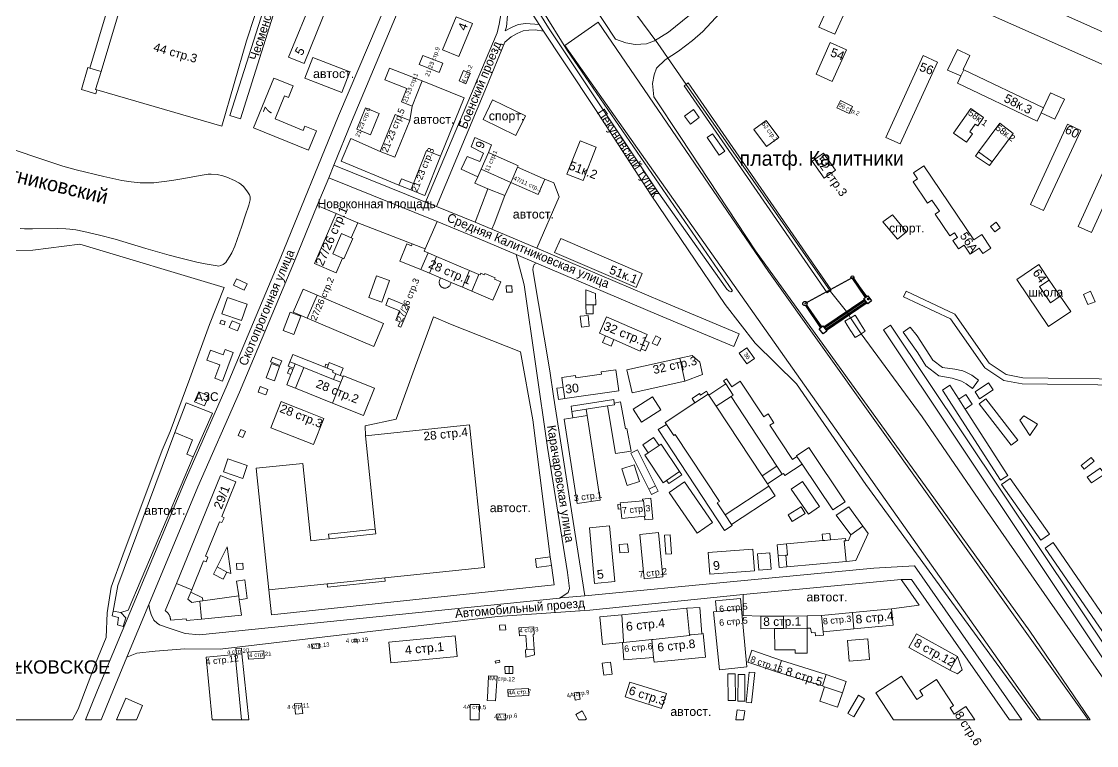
# Model space of a CAD drawing. Header units: metres. Extents: x 9999 to 15101, y 6965 to 11034.
# Drawn here: x 12241 to 13119, y 6979 to 7571 of the extents above; entities that cross this region are included whole.
import ezdxf
from ezdxf.enums import TextEntityAlignment as Align

# ---------------------------------------------------------------- set-up
doc = ezdxf.new("R2010")
doc.units = ezdxf.units.M
doc.header["$MEASUREMENT"] = 0
doc.layers.add('_К_ПК39+91.71', color=7, linetype='Continuous', lineweight=30, true_color=0x994c00)
for name, color, linetype, lineweight in [('Слой 11', 7, 'Continuous', 0), ('Слой 12', 7, 'Continuous', 0), ('Слой 14', 7, 'Continuous', 0), ('Слой 19', 7, 'Continuous', 0), ('Слой 20', 7, 'Continuous', 0), ('Слой 21', 7, 'Continuous', 0), ('Слой 25', 7, 'Continuous', 0), ('Слой 26', 7, 'Continuous', 0), ('Слой 29', 7, 'Continuous', 0), ('Слой 3', 7, 'Continuous', 0), ('Слой 32', 7, 'Continuous', 0), ('Слой 41', 7, 'Continuous', 0), ('Слой 5', 7, 'Continuous', 0), ('Слой 53', 7, 'Continuous', 0), ('Слой 8', 7, 'Continuous', 0), ('Слой 9', 7, 'Continuous', 0)]:
    doc.layers.add(name, color=color, linetype=linetype, lineweight=lineweight)
doc.styles.add('Style-arial', font='arial.shx')
doc.styles.add('Style-d432', font='d432.shx')
doc.styles.add('Style-p131', font='p131.shx')
doc.linetypes.add('Крест', pattern='A,0,-2.25,[131,ltypeshp.shx,S=0.5,R=0,X=-0.5,Y=-0.5],0,[131,ltypeshp.shx,S=0.5,R=180,X=0.5,Y=0.5],-2.25', length=4.5)

msp = doc.modelspace()

# ---------------------------------------------------------------- linework, layer by layer
at = {"layer": '_К_ПК39+91.71', "color": 1, "true_color": 0xff0000}
for p, q in [((12931.8, 7344.55), (12933.22, 7343.14)), ((12933.22, 7344.55), (12931.8, 7343.14))]:
    msp.add_line(p, q, dxfattribs=at)
at = {"layer": '_К_ПК39+91.71', "lineweight": 18}
for p, q in [((12881.21, 7338.4), (12893.6, 7320.31)), ((12882.23, 7339.03), (12894.57, 7321.03))]:
    msp.add_line(p, q, dxfattribs=at)
at = {"layer": '_К_ПК39+91.71'}
for p, q in [((12881.42, 7338.45), (12893.76, 7320.43)), ((12882.1, 7338.88), (12894.41, 7320.91))]:
    msp.add_line(p, q, dxfattribs=at)
at = {"layer": '_К_ПК39+91.71', "color": 1, "linetype": 'Крест', "lineweight": 30, "true_color": 0xff0000}
for points in [[(12880.74, 7340.18), (12919.66, 7361.48)], [(12919.66, 7361.48), (12931.14, 7345.72)]]:
    msp.add_lwpolyline(points, dxfattribs=at)
at = {"layer": '_К_ПК39+91.71', "lineweight": 18}
for points in [[(12919.78, 7360.23), (12930.1, 7344.94)], [(12920.77, 7360.91), (12931.06, 7345.66)], [(12929.56, 7343.49), (12896.22, 7320.98)], [(12930.28, 7342.52), (12896.94, 7320.02)], [(12930.99, 7341.56), (12897.65, 7319.05)], [(12931.71, 7340.59), (12898.37, 7318.09)]]:
    msp.add_lwpolyline(points, dxfattribs=at)
at = {"layer": '_К_ПК39+91.71'}
for points in [[(12919.99, 7360.27), (12930.26, 7345.06)], [(12920.65, 7360.72), (12930.9, 7345.54)], [(12929.68, 7343.33), (12896.34, 7320.82)], [(12930.16, 7342.68), (12896.82, 7320.18)], [(12931.11, 7341.4), (12897.77, 7318.89)], [(12931.59, 7340.76), (12898.25, 7318.25)]]:
    msp.add_lwpolyline(points, dxfattribs=at)
for points in [[(12932.13, 7346.45), (12935.26, 7342.23), (12932.19, 7339.95), (12929.05, 7344.17)], [(12895.61, 7321.8), (12898.75, 7317.58), (12895.67, 7315.3), (12892.54, 7319.52)]]:
    msp.add_lwpolyline(points, close=True, dxfattribs=at)
for centre, radius in [((12919.66, 7361.48), 1.25), ((12880.86, 7340.11), 1.75)]:
    msp.add_circle(centre, radius, dxfattribs=at)
at = {"layer": 'Слой 11', "color": 8, "linetype": 'Continuous', "lineweight": 0, "flags": 128}
msp.add_lwpolyline([(12221.46, 7383.28), (12250.34, 7383.72), (12288.65, 7388.51), (12406.49, 7353.32), (12394.46, 7322.87), (12378.48, 7278.88), (12362.35, 7235.56), (12355.91, 7220.28), (12323.62, 7134.46), (12314.19, 7108.28), (12311.01, 7087.32), (12310.08, 7067.2), (12301.44, 7046.08), (12287.36, 7008.64), (12282.72, 7000), (12181.05, 7000)], dxfattribs=at)
at = {"layer": 'Слой 14', "color": 8, "linetype": 'Continuous', "lineweight": 0, "flags": 128}
for points in [[(12509.04, 7529.48), (12502.48, 7512.63), (12472.46, 7524.32), (12479.02, 7541.18), (12509.04, 7529.48)], [(12568.21, 7521.95), (12602.61, 7508.26), (12583.2, 7460.61), (12571.83, 7465.14), (12561.09, 7438.24), (12551.37, 7442.12), (12549.23, 7436.76), (12502.06, 7456.45), (12510.07, 7474.83), (12534.01, 7464.38), (12545.87, 7459.57), (12558.11, 7489.75), (12560.05, 7501.35), (12568.21, 7521.95)], [(12661.99, 7385.23), (12625.2, 7400.89), (12626.96, 7405.18), (12635.81, 7428.34), (12640.68, 7439.05), (12662.99, 7429.25), (12668.49, 7441.76), (12675.67, 7438.65), (12680.17, 7427.4), (12661.99, 7385.23)], [(12619.07, 7124.45), (12606.97, 7240.91), (12521.95, 7232.07), (12521.54, 7240.22), (12547, 7245.55), (12562.74, 7289.08), (12577.55, 7329.13), (12591.44, 7323.34), (12648.6, 7300.69), (12658.64, 7245.18), (12672.87, 7133.13), (12660.72, 7131.43), (12661.7, 7124.37), (12673.86, 7126.07), (12675.94, 7110.19), (12445.07, 7085.65), (12442.93, 7106.14), (12490.7, 7111.11), (12491, 7108.32), (12537.99, 7113.2), (12537.7, 7115.99), (12619.07, 7124.45)], [(12380.52, 7228.77), (12376.14, 7217.05), (12381.17, 7214.97), (12328, 7089.6), (12322.15, 7087.69), (12315.75, 7088.88), (12319.68, 7109.76), (12366.17, 7234.69), (12380.52, 7228.77)], [(12830.5, 7085.29), (12830.3, 7102.5), (12959.56, 7114.73), (12964.95, 7107.06), (12974.27, 7093.79), (12951.53, 7090.74), (12919.66, 7087.53), (12894.54, 7085.12), (12882.63, 7084.83), (12863.33, 7084.68), (12844.83, 7084.54), (12830.5, 7085.29)]]:
    msp.add_lwpolyline(points, close=True, dxfattribs=at)
at = {"layer": 'Слой 19', "color": 8, "linetype": 'Continuous', "lineweight": 0, "flags": 128}
msp.add_lwpolyline([(12742.02, 7578.02), (12760.64, 7552.48), (12783.89, 7519.14), (12901.44, 7350.54), (12901.89, 7349.9), (12915.86, 7332.12), (12918.17, 7328.39), (12926.73, 7315.23), (12976.56, 7247.4), (13023.04, 7179.95), (13069.9, 7112.13), (13148.06, 7000)], dxfattribs=at)
at = {"layer": 'Слой 20', "color": 8, "linetype": 'Continuous', "lineweight": 0, "flags": 128}
msp.add_lwpolyline([(12899.16, 7348.96), (12782.36, 7518.08), (12783.89, 7519.14), (12785.6, 7520.32), (12902.4, 7351.2), (12901.44, 7350.54), (12899.16, 7348.96)], close=True, dxfattribs=at)
at = {"layer": 'Слой 25', "color": 8, "linetype": 'Continuous', "lineweight": 0, "flags": 128}
for points in [[(13135.04, 7530.56), (13027.68, 7578.24), (12974.4, 7601.92), (12947.36, 7613.92), (12872.43, 7647.46), (12854.14, 7655.29), (12829.17, 7666.1), (12810.06, 7673.95), (12776.32, 7688), (12689.92, 7712.32), (12675.52, 7716.16), (12681.28, 7744), (12762.4, 7724), (12789.93, 7711.08), (12806.72, 7703.2), (12873.28, 7673.28), (12934.78, 7646.11), (12971.04, 7630.07), (13106.15, 7570.03), (13211.84, 7522.56)], [(12574.36, 7641.07), (12510.56, 7488.48), (12496.11, 7453.17), (12491.91, 7442.92), (12482.58, 7420.15), (12464, 7374.72), (12419.04, 7267.68), (12384.96, 7190.24), (12344.99, 7094.16), (12327.1, 7051.17), (12313.6, 7018.72), (12305.95, 7000), (12293.19, 7000), (12293.19, 7000), (12303.17, 7024.12), (12374.54, 7195.62), (12408.11, 7271.89), (12452.74, 7378.12), (12499.99, 7493.53), (12563.78, 7643.78)], [(12638.03, 7575.41), (12637.01, 7566.17), (12635.98, 7562.84), (12641.11, 7565.66), (12646.75, 7567.97), (12652.91, 7569), (12663.9, 7567.97), (12667.39, 7562.68), (12660.41, 7563.73), (12655.33, 7563.48), (12650.76, 7562.97), (12645.93, 7560.68), (12640.85, 7557.88), (12635.84, 7553.76), (12620.8, 7517.12), (12579.89, 7419.33), (12570.86, 7422.99), (12629.37, 7561.39), (12629.37, 7561.39), (12631.22, 7568.43), (12634.03, 7585.32)]]:
    msp.add_lwpolyline(points, dxfattribs=at)
for points in [[(12760.23, 7432.19), (12755.27, 7428.55), (12711.34, 7496.05), (12683.36, 7538.33), (12667.39, 7562.68), (12663.9, 7567.97), (12640.59, 7604.65), (12634.63, 7614.41), (12625.41, 7629.02), (12609.09, 7655.23), (12606.01, 7660.94), (12569.17, 7728.3), (12580.58, 7728.05), (12611.6, 7662.43), (12671.46, 7565.39), (12760.23, 7432.19)], [(12411.05, 7493.7), (12467.69, 7671.83), (12476.18, 7670.2), (12419.78, 7490.9), (12411.05, 7493.7)], [(12614.88, 7392.96), (12580.37, 7407), (12491.91, 7442.92), (12496.11, 7453.17), (12570.86, 7422.99), (12579.89, 7419.33), (12611.5, 7406.55), (12625.2, 7400.89), (12661.99, 7385.23), (12764.2, 7341.75), (12827.25, 7315.42), (12822.88, 7304.96), (12761.6, 7330.56), (12661.74, 7373.03), (12645.1, 7380.11), (12614.88, 7392.96)], [(12491.91, 7442.92), (12580.37, 7407), (12570.72, 7384.77), (12560.16, 7389), (12515.64, 7405.99), (12498.01, 7413.63), (12482.58, 7420.15), (12491.91, 7442.92)], [(12645.1, 7380.11), (12661.74, 7373.03), (12659.84, 7372), (12658.88, 7369.92), (12658.72, 7367.52), (12672.38, 7285.24), (12675.55, 7264.54), (12701.04, 7101.38), (12681.6, 7099.52), (12680.51, 7099.41), (12683.04, 7101.12), (12687.36, 7104), (12688.64, 7107.2), (12686.88, 7120.32), (12670.56, 7222.56), (12651.52, 7355.36), (12645.1, 7380.11)], [(13047.9, 7000), (12967.82, 7114.59), (12959.56, 7114.73), (12830.3, 7102.5), (12705.14, 7089.59), (12629.76, 7084.48), (12403.26, 7057.82), (12374.4, 7057.92), (12350.08, 7056), (12335.04, 7054.4), (12327.1, 7051.17), (12344.99, 7094.16), (12345.6, 7090.56), (12346.88, 7085.92), (12349.12, 7081.44), (12351.84, 7079.04), (12353.76, 7077.6), (12360.64, 7075.04), (12374.72, 7070.4), (12386.24, 7069.44), (12490.56, 7080), (12680.51, 7099.41), (12681.6, 7099.52), (12701.04, 7101.38), (12825.6, 7113.28), (12937.28, 7123.84), (12970.24, 7125.76), (13057.98, 7000), (13047.9, 7000)]]:
    msp.add_lwpolyline(points, close=True, dxfattribs=at)
at = {"layer": 'Слой 26', "color": 8, "linetype": 'Continuous', "lineweight": 0, "flags": 128}
msp.add_lwpolyline([(13140.79, 7273.42), (13058.26, 7274.36), (13043.24, 7277.32), (13027.79, 7287.61), (12999.86, 7327.56), (12961.32, 7345.54), (12963.43, 7350.07), (13003.19, 7331.52), (13031.34, 7291.25), (13045.19, 7282.03), (13058.78, 7279.35), (13141.87, 7278.41), (13334.9, 7193.3), (13332.63, 7188.83), (13140.79, 7273.42)], close=True, dxfattribs=at)
at = {"layer": 'Слой 3', "color": 8, "linetype": 'Continuous', "lineweight": 0, "flags": 128}
for points in [[(12326.83, 7598.66), (12328.63, 7604.58), (12431.52, 7575.52), (12424.74, 7554.68), (12404.63, 7485.15), (12302.48, 7514.68), (12301.43, 7514.99), (12305.9, 7529.71), (12320.26, 7577.01), (12321.63, 7581.53), (12324.51, 7591.02), (12326.83, 7598.66)], [(12479.36, 7591.2), (12491.97, 7586.09), (12471.77, 7536.19), (12459.16, 7541.29), (12479.36, 7591.2)], [(12916.41, 7584.8), (12905.33, 7560.06), (12892.36, 7565.87), (12903.45, 7590.61), (12916.41, 7584.8)], [(12296.65, 7532.52), (12311, 7579.82), (12320.26, 7577.01), (12305.9, 7529.71), (12296.65, 7532.52)], [(12584.77, 7547.48), (12595.98, 7574.47), (12609.3, 7568.94), (12598.09, 7541.95), (12584.77, 7547.48)], [(12684.76, 7550.81), (12711.95, 7569.98), (12851.15, 7366.36), (13111.56, 7001.15), (13112.35, 7000), (13073.29, 7000), (13072.99, 7000.43), (12684.76, 7550.81)], [(12903.04, 7521.57), (12889.97, 7527.47), (12901.62, 7553.28), (12914.7, 7547.37), (12903.04, 7521.57)], [(12570.08, 7533.65), (12565.76, 7535.31), (12568.64, 7542.77), (12585.1, 7536.43), (12582.23, 7528.97), (12570.08, 7533.65)], [(12958.58, 7470.6), (12947.03, 7475.89), (12977.44, 7542.88), (12989.28, 7537.28), (12958.58, 7470.6)], [(13010.57, 7531.02), (13008.24, 7526.12), (12997.33, 7530.64), (13005.43, 7547.66), (13015.52, 7542.85), (13010.02, 7531.28), (13010.57, 7531.02)], [(12305.9, 7529.71), (12301.43, 7514.99), (12302.48, 7514.68), (12301.56, 7511.49), (12289.94, 7514.86), (12295.18, 7532.96), (12296.65, 7532.52), (12305.9, 7529.71)], [(12568.21, 7521.95), (12560.05, 7501.35), (12551.42, 7504.77), (12555.75, 7515.69), (12537.79, 7522.8), (12541.63, 7532.48), (12568.21, 7521.95)], [(12603.88, 7519.59), (12598.32, 7522.01), (12602.01, 7530.5), (12607.57, 7528.08), (12603.88, 7519.59)], [(13010.57, 7531.02), (13075.72, 7500.02), (13073.82, 7496.03), (13070.55, 7489.15), (13005.4, 7520.16), (13008.24, 7526.12), (13010.57, 7531.02)], [(12430.5, 7483.63), (12447.09, 7524.33), (12462.84, 7517.91), (12458.98, 7508.44), (12455.76, 7509.76), (12448.07, 7490.89), (12470.93, 7481.57), (12472.34, 7485.03), (12481.95, 7481.11), (12475.5, 7465.29), (12430.5, 7483.63)], [(13075.72, 7500.02), (13081.58, 7512.34), (13092.81, 7506.99), (13085.05, 7490.69), (13073.82, 7496.03), (13075.72, 7500.02)], [(12531.78, 7495.97), (12533.12, 7495.42), (12526.04, 7478.02), (12514.74, 7482.62), (12521.82, 7500.02), (12531.78, 7495.97)], [(12909.83, 7506), (12919.83, 7501.2), (12916.99, 7495.28), (12906.99, 7500.07), (12909.83, 7506)], [(13016.48, 7499.36), (13026.83, 7492.02), (13022.03, 7485.25), (13019.99, 7486.7), (13015.51, 7480.39), (13017.74, 7478.82), (13012.84, 7471.91), (13002.31, 7479.37), (13016.48, 7499.36)], [(12546.24, 7494.56), (12558.11, 7489.75), (12545.87, 7459.57), (12534.01, 7464.38), (12546.24, 7494.56)], [(12787.31, 7486.73), (12782.51, 7493.13), (12789.76, 7498.56), (12794.56, 7492.16), (12787.31, 7486.73)], [(12849.61, 7468.43), (12839.21, 7482.35), (12849.12, 7489.76), (12859.52, 7475.84), (12849.61, 7468.43)], [(13040.16, 7487.36), (13051.09, 7479.16), (13033.69, 7455.97), (13022.76, 7464.17), (13040.16, 7487.36)], [(13075.76, 7416.19), (13065.1, 7421.15), (13095.47, 7486.52), (13106.13, 7481.57), (13075.76, 7416.19)], [(12611.22, 7475.75), (12624.91, 7469.79), (12622.29, 7463.38), (12616.31, 7449.76), (12613.64, 7443.74), (12600.09, 7449.9), (12604.9, 7460.34), (12615.46, 7456.21), (12618.43, 7462.92), (12608.13, 7468.07), (12611.22, 7475.75)], [(12699.64, 7440.56), (12686.44, 7445.8), (12697.25, 7473.03), (12710.45, 7467.79), (12699.64, 7440.56)], [(12810.82, 7461.35), (12800.9, 7475.75), (12805.44, 7478.88), (12815.36, 7464.48), (12810.82, 7461.35)], [(12570.33, 7428.34), (12568.81, 7428.95), (12558.95, 7432.88), (12561.09, 7438.24), (12571.83, 7465.14), (12583.2, 7460.61), (12570.33, 7428.34)], [(13020.32, 7460.64), (13022.76, 7464.17), (13033.69, 7455.97), (13031.57, 7452.75), (13020.32, 7460.64)], [(13114.92, 7398.1), (13103.92, 7403.15), (13133.71, 7468.14), (13144.71, 7463.1), (13114.92, 7398.1)], [(12646.18, 7451.56), (12641.37, 7440.63), (12640.68, 7439.05), (12616.31, 7449.76), (12622.29, 7463.38), (12645.08, 7453.37), (12646.67, 7452.68), (12646.18, 7451.56)], [(12896.16, 7463.04), (12905.83, 7449.1), (12896.47, 7442.6), (12886.79, 7456.54), (12896.16, 7463.04)], [(12613.64, 7443.74), (12616.31, 7449.76), (12640.68, 7439.05), (12635.81, 7428.34), (12621.9, 7433.94), (12611.34, 7438.45), (12613.64, 7443.74)], [(12640.68, 7439.05), (12641.37, 7440.63), (12646.18, 7451.56), (12667.14, 7442.35), (12668.49, 7441.76), (12662.99, 7429.25), (12640.68, 7439.05)], [(12977.99, 7452.54), (13018.89, 7392.13), (13025.33, 7396.49), (13032.83, 7385.42), (13026.23, 7380.95), (13023.28, 7385.32), (13015.96, 7380.37), (13010.97, 7387.73), (13006.44, 7384.66), (13001.78, 7391.55), (13005.54, 7394.1), (13002.94, 7397.94), (12999.22, 7395.42), (12987.28, 7413.06), (12990.85, 7415.48), (12984.65, 7424.64), (12981.01, 7422.18), (12969.27, 7439.51), (12972.85, 7441.93), (12969.54, 7446.82), (12977.99, 7452.54)], [(12561.09, 7438.24), (12558.95, 7432.88), (12549.23, 7436.76), (12551.37, 7442.12), (12561.09, 7438.24)], [(12635.81, 7428.34), (12626.96, 7405.18), (12625.2, 7400.89), (12611.5, 7406.55), (12621.9, 7433.94), (12635.81, 7428.34)], [(12495.14, 7380.71), (12503.18, 7377.22), (12498.01, 7365.29), (12480.39, 7372.92), (12498.01, 7413.63), (12515.64, 7405.99), (12510.35, 7393.76), (12502.3, 7397.25), (12495.14, 7380.71)], [(13032.45, 7403.09), (13036.98, 7406.55), (13040.44, 7402.02), (13035.91, 7398.56), (13032.45, 7403.09)], [(12502.3, 7397.25), (12510.35, 7393.76), (12511.54, 7393.25), (12504.37, 7376.71), (12503.18, 7377.22), (12495.14, 7380.71), (12502.3, 7397.25)], [(12567.24, 7367.9), (12549.97, 7374.81), (12555.6, 7388.87), (12559.48, 7387.31), (12560.16, 7389), (12570.72, 7384.77), (12569.92, 7382.78), (12573, 7381.48), (12567.24, 7367.9)], [(12681.37, 7393.31), (12747.85, 7364.71), (12742.89, 7353.19), (12676.41, 7381.79), (12681.37, 7393.31)], [(12567.24, 7367.9), (12573, 7381.48), (12579.96, 7378.53), (12574.19, 7364.94), (12567.24, 7367.9)], [(12574.19, 7364.94), (12579.96, 7378.53), (12606.85, 7367.11), (12601.08, 7353.53), (12591.98, 7357.39), (12583.28, 7361.09), (12574.19, 7364.94)], [(12606.85, 7367.11), (12614.47, 7363.87), (12608.71, 7350.29), (12601.08, 7353.53), (12606.85, 7367.11)], [(13053.92, 7359.84), (13071.85, 7371.99), (13080.45, 7359.29), (13072.49, 7353.9), (13081.39, 7340.76), (13089.41, 7346.2), (13097.94, 7333.62), (13079.95, 7321.43), (13053.92, 7359.84)], [(12530.88, 7362.6), (12541.49, 7358.8), (12535.19, 7341.23), (12524.58, 7345.03), (12530.88, 7362.6)], [(12583.28, 7361.09), (12591.98, 7357.39), (12591.18, 7355.52), (12590.97, 7355.09), (12590.71, 7354.68), (12590.41, 7354.3), (12590.08, 7353.95), (12589.71, 7353.63), (12589.31, 7353.36), (12588.88, 7353.13), (12588.43, 7352.94), (12587.97, 7352.8), (12587.5, 7352.71), (12587.01, 7352.67), (12586.53, 7352.68), (12586.05, 7352.74), (12585.57, 7352.85), (12585.12, 7353.01), (12584.67, 7353.21), (12584.26, 7353.46), (12583.87, 7353.74), (12583.51, 7354.07), (12583.19, 7354.43), (12582.91, 7354.83), (12582.67, 7355.25), (12582.47, 7355.69), (12582.32, 7356.15), (12582.22, 7356.62), (12582.17, 7357.11), (12582.16, 7357.59), (12582.21, 7358.07), (12582.31, 7358.55), (12582.45, 7359.01), (12583.28, 7361.09)], [(12608.71, 7350.29), (12614.47, 7363.87), (12615.55, 7363.42), (12616.16, 7364.86), (12618.94, 7363.67), (12619.4, 7364.74), (12627.74, 7361.2), (12627.29, 7360.13), (12632.42, 7357.95), (12626.04, 7342.93), (12608.71, 7350.29)], [(13081.39, 7340.76), (13072.49, 7353.9), (13080.45, 7359.29), (13089.41, 7346.2), (13081.39, 7340.76)], [(12482.39, 7346.93), (12474.36, 7328.16), (12462.97, 7333.03), (12470.99, 7351.8), (12482.39, 7346.93)], [(12636.93, 7354.53), (12641.57, 7354.6), (12641.64, 7349.38), (12637, 7349.32), (12636.93, 7354.53)], [(12702.01, 7338.91), (12701.82, 7351.39), (12709.9, 7348.39), (12710.04, 7339.03), (12707.83, 7338.99), (12702.01, 7338.91)], [(13114.25, 7350.29), (13117.85, 7341.54), (13112.05, 7339.34), (13108.45, 7347.49), (13114.25, 7350.29)], [(12409.22, 7345.04), (12425.36, 7339.52), (12420.79, 7326.19), (12404.66, 7331.71), (12409.22, 7345.04)], [(12536.69, 7323.71), (12528.66, 7304.94), (12474.36, 7328.16), (12482.39, 7346.93), (12536.69, 7323.71)], [(12557.75, 7337.44), (12550.86, 7320.74), (12548.68, 7321.64), (12550.14, 7325.18), (12546.61, 7326.63), (12549.71, 7334.15), (12538.44, 7338.8), (12540.77, 7344.44), (12557.75, 7337.44)], [(12469.02, 7329.65), (12463.31, 7314.68), (12454.7, 7317.97), (12460.42, 7332.94), (12469.02, 7329.65)], [(12707.83, 7338.99), (12707.94, 7331.71), (12702.11, 7331.62), (12702.01, 7338.91), (12707.83, 7338.99)], [(12404.03, 7326.54), (12407.35, 7325.4), (12406.37, 7322.57), (12403.06, 7323.71), (12404.03, 7326.54)], [(12412.99, 7326.03), (12419.6, 7323.28), (12417.27, 7317.68), (12410.66, 7320.42), (12412.99, 7326.03)], [(12697.37, 7329.67), (12703.91, 7330.3), (12704.76, 7321.53), (12698.49, 7320.75), (12697.37, 7329.67)], [(12724.85, 7310.59), (12717.99, 7313.6), (12713.03, 7315.77), (12718.92, 7329.21), (12752.08, 7314.68), (12749.95, 7309.82), (12746.98, 7303.05), (12746.18, 7301.24), (12724.85, 7310.59)], [(12950.88, 7322.56), (13132.58, 7050.4), (13126.67, 7046.45), (12944.97, 7318.61), (12950.88, 7322.56)], [(12966.88, 7320.92), (12972.64, 7313.76), (12985.44, 7293.92), (12993.28, 7287.84), (13003.36, 7286.56), (13009.74, 7284.99), (13011.84, 7284.32), (13017.12, 7281.6), (13022.72, 7277.6), (13017.87, 7270.81), (13012.62, 7274.56), (13008.64, 7276.59), (13001.03, 7279.03), (12990.14, 7280.93), (12979.59, 7289.07), (12973.04, 7299.87), (12961.04, 7316.77), (12966.88, 7320.92)], [(12717.99, 7313.6), (12724.85, 7310.59), (12722.49, 7305.2), (12715.63, 7308.21), (12717.99, 7313.6)], [(12746.98, 7303.05), (12749.95, 7309.82), (12753.72, 7308.16), (12750.75, 7301.39), (12746.98, 7303.05)], [(12760.2, 7305.79), (12756.17, 7307.84), (12759.12, 7313.64), (12763.15, 7311.59), (12760.2, 7305.79)], [(12471.63, 7287.84), (12464.42, 7290.74), (12460.26, 7292.41), (12462.7, 7298.48), (12488.62, 7288.07), (12489.45, 7287.74), (12490.51, 7287.31), (12495.53, 7285.3), (12494.97, 7283.9), (12497.79, 7282.77), (12495.91, 7278.09), (12471.63, 7287.84)], [(12778.67, 7295.45), (12788.81, 7297.69), (12794.91, 7292.1), (12797.1, 7281.99), (12782.79, 7276.8), (12778.67, 7295.45)], [(12833.54, 7304.01), (12839.78, 7295.21), (12833.44, 7290.72), (12827.2, 7299.52), (12833.54, 7304.01)], [(12447.53, 7276.97), (12440.92, 7279.37), (12445.14, 7291.01), (12451.75, 7288.61), (12447.53, 7276.97)], [(12445.89, 7296.36), (12453.59, 7293.4), (12452.1, 7289.53), (12444.4, 7292.49), (12445.89, 7296.36)], [(12471.63, 7287.84), (12464.8, 7270.83), (12457.59, 7273.72), (12460.95, 7282.09), (12461.95, 7284.59), (12462.6, 7286.19), (12463.03, 7287.27), (12464.42, 7290.74), (12471.63, 7287.84)], [(12464.42, 7290.74), (12463.03, 7287.27), (12458.87, 7288.94), (12460.26, 7292.41), (12464.42, 7290.74)], [(12489.45, 7287.74), (12488.62, 7288.07), (12489.59, 7290.49), (12491.48, 7289.73), (12490.51, 7287.31), (12489.45, 7287.74)], [(12495.53, 7285.3), (12490.51, 7287.31), (12491.48, 7289.73), (12492.35, 7291.89), (12503.78, 7287.31), (12501.38, 7281.33), (12497.79, 7282.77), (12494.97, 7283.9), (12495.53, 7285.3)], [(12782.79, 7276.8), (12739.66, 7267.27), (12735.53, 7285.91), (12778.67, 7295.45), (12782.79, 7276.8)], [(12462.6, 7286.19), (12461.95, 7284.59), (12460.95, 7282.09), (12458.25, 7283.18), (12459.9, 7287.28), (12462.6, 7286.19)], [(12471.63, 7287.84), (12495.91, 7278.09), (12501.78, 7275.74), (12494.95, 7258.72), (12464.8, 7270.83), (12471.63, 7287.84)], [(12501.78, 7275.74), (12503.66, 7280.42), (12503.96, 7281.16), (12529.3, 7270.99), (12520.29, 7248.55), (12494.95, 7258.72), (12501.78, 7275.74)], [(12497.79, 7282.77), (12501.38, 7281.33), (12503.66, 7280.42), (12501.78, 7275.74), (12495.91, 7278.09), (12497.79, 7282.77)], [(12684.75, 7262.52), (12683.44, 7271.57), (12682.28, 7279.59), (12693.6, 7281.23), (12693.87, 7279.36), (12714.81, 7282.39), (12714.54, 7284.25), (12726.44, 7285.97), (12728.91, 7268.9), (12684.75, 7262.52)], [(12435.88, 7272.21), (12442.13, 7269.96), (12440.5, 7265.46), (12434.26, 7267.72), (12435.88, 7272.21)], [(12683.44, 7271.57), (12684.75, 7262.52), (12679.58, 7261.78), (12678.28, 7270.82), (12683.44, 7271.57)], [(12808.45, 7256.21), (12802.44, 7265.34), (12816.16, 7274.37), (12822.17, 7265.24), (12820.52, 7264.16), (12808.45, 7256.21)], [(12822.17, 7265.24), (12816.16, 7274.37), (12814.47, 7276.94), (12816.88, 7278.53), (12821.08, 7272.14), (12827.99, 7276.69), (12847.2, 7247.5), (12850.84, 7249.89), (12855.54, 7242.75), (12852.28, 7240.61), (12870.67, 7212.67), (12874.27, 7215.12), (12878.52, 7208.78), (12864.42, 7199.49), (12863.28, 7201.23), (12862.35, 7200.61), (12857.93, 7207.32), (12820.52, 7264.16), (12822.17, 7265.24)], [(13046.72, 7199.52), (13040.7, 7195.66), (12993.34, 7269.42), (12999.36, 7273.28), (13006.61, 7261.99), (13011.79, 7253.92), (13046.72, 7199.52)], [(13034.62, 7269.58), (13023.58, 7262.22), (13019.84, 7267.84), (13030.88, 7275.2), (13034.62, 7269.58)], [(12382.38, 7259.77), (12385.76, 7268.07), (12393.91, 7264.76), (12390.53, 7256.46), (12382.38, 7259.77)], [(12689.92, 7256.28), (12724.7, 7261.68), (12725.17, 7258.69), (12725.36, 7257.41), (12719.7, 7256.53), (12702.18, 7253.81), (12690.58, 7252.02), (12689.92, 7256.28)], [(12740.69, 7253.66), (12756.26, 7263.82), (12763.07, 7253.38), (12747.5, 7243.22), (12740.69, 7253.66)], [(12801.94, 7266.1), (12802.44, 7265.34), (12808.45, 7256.21), (12845.86, 7199.38), (12850.28, 7192.67), (12851.36, 7191.02), (12815.7, 7167.54), (12809.27, 7177.25), (12811.03, 7178.41), (12774.99, 7233.17), (12773.72, 7232.34), (12767.76, 7241.39), (12766.75, 7242.94), (12791.02, 7258.92), (12801.94, 7266.1)], [(12791.02, 7258.92), (12788.7, 7262.45), (12794.87, 7266.51), (12795.69, 7265.26), (12800.44, 7268.38), (12801.94, 7266.1), (12791.02, 7258.92)], [(12845.86, 7199.38), (12808.45, 7256.21), (12820.52, 7264.16), (12857.93, 7207.32), (12845.86, 7199.38)], [(13011.79, 7253.92), (13006.61, 7261.99), (13012.32, 7265.76), (13017.6, 7257.76), (13011.79, 7253.92)], [(13023.23, 7258.16), (13028.58, 7262.29), (13054.65, 7228.58), (13049.31, 7224.44), (13023.23, 7258.16)], [(12366.17, 7234.69), (12375.44, 7259.04), (12396.94, 7250.43), (12381.17, 7214.97), (12376.14, 7217.05), (12380.52, 7228.77), (12366.17, 7234.69)], [(12487.98, 7246.26), (12479.58, 7224.87), (12444.74, 7238.55), (12453.14, 7259.94), (12461.7, 7256.58), (12471.61, 7252.69), (12487.98, 7246.26)], [(12702.18, 7253.81), (12702.99, 7248.59), (12691.39, 7246.79), (12690.58, 7252.02), (12702.18, 7253.81)], [(12725.17, 7258.69), (12730.24, 7259.68), (12734.4, 7237.6), (12735.52, 7237.92), (12738.88, 7219.52), (12726.25, 7217.51), (12719.7, 7256.53), (12725.36, 7257.41), (12725.17, 7258.69)], [(12702.99, 7248.59), (12713.7, 7179.49), (12694.96, 7176.59), (12684.25, 7245.68), (12691.39, 7246.79), (12702.99, 7248.59)], [(13064.6, 7232.16), (13056.51, 7244.76), (13059.56, 7248.34), (13070.96, 7241.58), (13064.6, 7232.16)], [(12420.03, 7237.1), (12423.88, 7235.43), (12421.85, 7230.74), (12418, 7232.41), (12420.03, 7237.1)], [(12491.57, 7111.2), (12490.7, 7111.11), (12442.93, 7106.14), (12432.6, 7205.51), (12470.67, 7209.47), (12477.23, 7146.34), (12480.14, 7146.61), (12486.06, 7147.31), (12492.15, 7147.89), (12530.29, 7151.85), (12529.89, 7155.75), (12521.95, 7232.07), (12606.97, 7240.91), (12619.07, 7124.45), (12537.7, 7115.99), (12491.57, 7111.2)], [(12767.76, 7241.39), (12773.72, 7232.34), (12774.99, 7233.17), (12811.03, 7178.41), (12809.27, 7177.25), (12815.7, 7167.54), (12821.02, 7159.51), (12821.44, 7158.88), (12815.23, 7154.64), (12761.11, 7237.29), (12767.76, 7241.39)], [(12761.73, 7223.98), (12752.89, 7218.02), (12748.39, 7224.69), (12757.23, 7230.65), (12761.73, 7223.98)], [(12753.35, 7188.49), (12738.69, 7217.96), (12744.13, 7220.67), (12758.79, 7191.2), (12753.35, 7188.49)], [(12767.9, 7195.59), (12765.09, 7193.7), (12750, 7216.08), (12752.89, 7218.02), (12761.73, 7223.98), (12763.46, 7225.15), (12778.55, 7202.77), (12767.9, 7195.59)], [(12878.52, 7208.78), (12874.27, 7215.12), (12873.93, 7215.62), (12883.98, 7222.5), (12913.74, 7178.21), (12903.63, 7171.42), (12878.52, 7208.78)], [(12409.52, 7213.16), (12425.28, 7207.84), (12421.7, 7197.22), (12405.93, 7202.54), (12409.52, 7213.16)], [(13106.62, 7207.75), (13114.8, 7214.24), (13117.1, 7211.34), (13108.93, 7204.85), (13106.62, 7207.75)], [(12745.78, 7194.64), (12735.71, 7191.44), (12731.36, 7205.12), (12741.44, 7208.32), (12745.78, 7194.64)], [(12767.9, 7195.59), (12778.55, 7202.77), (12780.34, 7200.11), (12769.69, 7192.94), (12767.9, 7195.59)], [(12845.86, 7199.38), (12857.93, 7207.32), (12862.35, 7200.61), (12850.28, 7192.67), (12845.86, 7199.38)], [(13111.47, 7198.22), (13121.9, 7205.64), (13125.6, 7200.79), (13114.95, 7193.59), (13111.47, 7198.22)], [(12380.05, 7106.2), (12367.49, 7111.34), (12403.56, 7199.61), (12416.12, 7194.48), (12404.53, 7166.1), (12406.44, 7165.11), (12404.71, 7161.07), (12402.79, 7161.86), (12391.25, 7133.62), (12393.24, 7132.81), (12391.69, 7129.01), (12389.7, 7129.82), (12380.05, 7106.2)], [(12770, 7185.79), (12782.6, 7194.44), (12805.42, 7161.16), (12792.82, 7152.51), (12770, 7185.79)], [(12892.79, 7174.25), (12883.66, 7168.02), (12869.69, 7188.49), (12878.82, 7194.72), (12892.79, 7174.25)], [(13073.62, 7146.73), (13041.46, 7192.33), (13048.48, 7197.28), (13080.64, 7151.68), (13073.62, 7146.73)], [(12753.35, 7188.49), (12758.79, 7191.2), (12760.97, 7186.82), (12755.53, 7184.11), (12753.35, 7188.49)], [(12851.36, 7191.02), (12856.64, 7183), (12821.02, 7159.51), (12815.7, 7167.54), (12851.36, 7191.02)], [(12730.54, 7172.4), (12728.33, 7172.19), (12727.96, 7175.88), (12730.18, 7176.1), (12730.54, 7172.4)], [(12749.12, 7179.04), (12750.38, 7166.35), (12749.91, 7166.3), (12731.33, 7164.46), (12730.54, 7172.4), (12730.18, 7176.1), (12730.07, 7177.14), (12748.45, 7178.97), (12749.12, 7179.04)], [(12749.12, 7179.04), (12748.45, 7178.97), (12748.32, 7180.32), (12754.94, 7180.98), (12756.63, 7164.02), (12750.2, 7163.38), (12749.91, 7166.3), (12750.38, 7166.35), (12749.12, 7179.04)], [(12881.15, 7168.51), (12870.43, 7162.11), (12867.2, 7167.52), (12877.92, 7173.92), (12881.15, 7168.51)], [(12918.47, 7151.14), (12906.49, 7167.16), (12916.6, 7173.96), (12928.08, 7158.12), (12918.47, 7151.14)], [(12704.8, 7156.96), (12721.29, 7158.48), (12725.49, 7112.97), (12709.01, 7111.44), (12704.8, 7156.96)], [(12912.98, 7146.14), (12914.26, 7146.25), (12916.56, 7146.46), (12918.47, 7151.14), (12928.08, 7158.12), (12932.43, 7152.13), (12922.33, 7130.03), (12914.5, 7129.32), (12912.98, 7146.14)], [(12530.29, 7151.85), (12492.15, 7147.89), (12491.74, 7151.79), (12529.89, 7155.75), (12530.29, 7151.85)], [(12745.92, 7151.36), (12761.17, 7152.94), (12764.92, 7116.72), (12749.67, 7115.14), (12745.92, 7151.36)], [(12767.2, 7135.24), (12766.24, 7150.92), (12770.88, 7151.2), (12771.84, 7135.52), (12767.2, 7135.24)], [(12866.06, 7124.93), (12865.19, 7134.47), (12866.74, 7134.61), (12865.91, 7143.72), (12895.45, 7146.4), (12897.05, 7146.55), (12901.68, 7146.97), (12914.09, 7148.09), (12914.26, 7146.25), (12912.98, 7146.14), (12914.5, 7129.32), (12866.06, 7124.93)], [(12897.05, 7146.55), (12895.45, 7146.4), (12894.96, 7151.76), (12901.19, 7152.32), (12901.68, 7146.97), (12897.05, 7146.55)], [(12408.87, 7141.22), (12412.07, 7119.5), (12408.76, 7120.74), (12400.87, 7124.92), (12408.87, 7141.22)], [(12729.78, 7136.32), (12729.14, 7143.2), (12736, 7143.84), (12736.64, 7136.96), (12729.78, 7136.32)], [(12803.1, 7118.87), (12801.75, 7136.77), (12838.34, 7139.53), (12839.7, 7121.64), (12803.1, 7118.87)], [(12866.74, 7134.61), (12865.19, 7134.47), (12859.04, 7133.91), (12858.21, 7143.02), (12865.91, 7143.72), (12866.74, 7134.61)], [(13083.66, 7144.74), (13151, 7046.89), (13144.38, 7042.33), (13077.04, 7140.18), (13083.66, 7144.74)], [(12660.72, 7131.43), (12672.87, 7133.13), (12673.86, 7126.07), (12661.7, 7124.37), (12660.72, 7131.43)], [(12853.27, 7122.97), (12843.11, 7122.19), (12842.08, 7135.62), (12852.24, 7136.4), (12853.27, 7122.97)], [(12866.06, 7124.93), (12859.9, 7124.37), (12859.04, 7133.91), (12865.19, 7134.47), (12866.06, 7124.93)], [(12400.87, 7124.92), (12408.76, 7120.74), (12405.66, 7114.88), (12397.77, 7119.05), (12400.87, 7124.92)], [(12416.58, 7127.69), (12421.69, 7127.93), (12421.92, 7123.06), (12416.81, 7122.82), (12416.58, 7127.69)], [(12418.4, 7101.3), (12416.69, 7113.4), (12423.25, 7114.33), (12425.41, 7098.98), (12418.85, 7098.06), (12418.4, 7101.3)], [(12537.7, 7115.99), (12537.99, 7113.2), (12491, 7108.32), (12490.7, 7111.11), (12491.57, 7111.2), (12537.7, 7115.99)], [(12367.49, 7111.34), (12380.05, 7106.2), (12379.26, 7104.27), (12376.89, 7098.48), (12380.05, 7095.9), (12386.66, 7096.83), (12388.03, 7082.28), (12375.67, 7081.11), (12375.53, 7082.51), (12362.57, 7081.29), (12362.58, 7081.75), (12362.57, 7082.21), (12362.53, 7082.68), (12362.47, 7083.14), (12362.39, 7083.59), (12362.27, 7084.04), (12362.14, 7084.49), (12361.98, 7084.92), (12361.79, 7085.35), (12361.58, 7085.76), (12361.35, 7086.16), (12361.09, 7086.55), (12360.82, 7086.93), (12360.52, 7087.28), (12360.21, 7087.62), (12359.87, 7087.94), (12359.52, 7088.25), (12359.16, 7088.53), (12358.77, 7088.8), (12358.38, 7089.03), (12367.49, 7111.34)], [(12376.89, 7098.48), (12379.26, 7104.27), (12388.83, 7099.59), (12389.17, 7097.18), (12386.66, 7096.83), (12380.05, 7095.9), (12376.89, 7098.48)], [(12418.85, 7098.06), (12420.64, 7085.36), (12388.03, 7082.28), (12386.66, 7096.83), (12389.17, 7097.18), (12418.4, 7101.3), (12418.85, 7098.06)], [(12808.65, 7088.46), (12807.79, 7097.25), (12828.13, 7099.23), (12829.02, 7090.3), (12827.16, 7090.06), (12808.65, 7088.46)], [(12315.75, 7088.88), (12322.15, 7087.69), (12326.07, 7083.3), (12324.05, 7076.18), (12319.42, 7077.49), (12320.13, 7083.66), (12315.03, 7084.97), (12315.75, 7088.88)], [(12731.3, 7085.65), (12784.47, 7091.14), (12786.58, 7069.3), (12786.63, 7068.84), (12756.84, 7065.72), (12755.74, 7065.61), (12732.8, 7063.2), (12732.69, 7064.21), (12731.3, 7085.65)], [(12796.64, 7070.3), (12788.02, 7069.44), (12786.58, 7069.3), (12784.47, 7091.14), (12795.14, 7091.77), (12796.64, 7070.3)], [(12808.65, 7088.46), (12827.16, 7090.06), (12829.02, 7090.3), (12833.44, 7043.25), (12811.17, 7040.94), (12806.17, 7088.27), (12808.65, 7088.46)], [(12920.91, 7074.32), (12895.85, 7071.85), (12894.54, 7085.12), (12919.66, 7087.53), (12920.91, 7074.32)], [(12919.66, 7087.53), (12951.53, 7090.74), (12952.85, 7077.37), (12920.91, 7074.32), (12919.66, 7087.53)], [(12631.76, 7073.16), (12631.4, 7077.2), (12636.12, 7077.62), (12636.48, 7073.57), (12631.76, 7073.16)], [(12713.26, 7084.08), (12731.3, 7085.65), (12732.69, 7064.21), (12732.8, 7063.2), (12731.74, 7063.09), (12715.51, 7061.39), (12713.26, 7084.08)], [(12863.33, 7084.68), (12863.4, 7074.58), (12855.99, 7074.5), (12844.9, 7074.43), (12844.83, 7084.54), (12863.33, 7084.68)], [(12863.33, 7084.68), (12882.63, 7084.83), (12882.7, 7074.73), (12863.4, 7074.58), (12863.33, 7084.68)], [(12894.54, 7085.12), (12895.85, 7071.85), (12896.13, 7069.16), (12889.63, 7068.52), (12889.3, 7071.44), (12886.13, 7071.11), (12885.54, 7074.95), (12882.7, 7074.73), (12882.63, 7084.83), (12894.54, 7085.12)], [(12596.84, 7051.68), (12542.59, 7046.62), (12541.01, 7063.52), (12595.26, 7068.58), (12596.84, 7051.68)], [(12652.98, 7068.9), (12647.7, 7068.52), (12647.23, 7075.1), (12659.35, 7075.96), (12659.78, 7069.84), (12658.77, 7069.77), (12659.64, 7057.71), (12653.81, 7057.3), (12652.98, 7068.9)], [(12757.6, 7047.04), (12757.21, 7050.97), (12755.74, 7065.61), (12756.84, 7065.72), (12786.63, 7068.84), (12786.58, 7069.3), (12788.02, 7069.44), (12796.64, 7070.3), (12797.68, 7070.41), (12799.6, 7051.23), (12757.6, 7047.04)], [(12882.7, 7074.73), (12882.73, 7054.55), (12872.83, 7054.47), (12872.8, 7057.24), (12856.28, 7057.11), (12855.99, 7074.5), (12863.4, 7074.58), (12882.7, 7074.73)], [(12972, 7070.24), (13005.41, 7051.77), (12999.19, 7040.53), (12965.79, 7059.01), (12972, 7070.24)], [(12477.94, 7061.79), (12484.26, 7062.31), (12484.58, 7058.53), (12478.25, 7058), (12477.94, 7061.79)], [(12512.58, 7065.83), (12514.85, 7065.97), (12514.99, 7063.68), (12512.72, 7063.54), (12512.58, 7065.83)], [(12755.74, 7065.61), (12757.21, 7050.97), (12732.93, 7048.92), (12731.74, 7063.09), (12732.8, 7063.2), (12755.74, 7065.61)], [(12915.54, 7064.89), (12932.2, 7066.25), (12933.58, 7049.33), (12916.92, 7047.97), (12915.54, 7064.89)], [(12396.7, 7000), (12391.76, 7051.12), (12415.47, 7053.42), (12420.63, 7000), (12396.7, 7000)], [(12416.05, 7058.22), (12420.59, 7058.63), (12421.01, 7053.96), (12416.47, 7053.55), (12416.05, 7058.22)], [(12439.22, 7050.35), (12426.27, 7049.42), (12425.84, 7055.37), (12438.8, 7056.29), (12439.22, 7050.35)], [(12653.02, 7051.26), (12652.6, 7057.21), (12653.81, 7057.3), (12659.64, 7057.71), (12659.97, 7053.05), (12653.02, 7051.26)], [(12837.57, 7056.95), (12861.61, 7048.56), (12858.55, 7039.04), (12834.31, 7047.16), (12837.57, 7056.95)], [(13005.41, 7051.77), (13009.28, 7040.8), (13005.6, 7037.6), (12999.19, 7040.53), (13005.41, 7051.77)], [(12627.78, 7047.94), (12631.28, 7048.71), (12631.64, 7047.1), (12628.14, 7046.33), (12627.78, 7047.94)], [(12639.16, 7043.6), (12639.23, 7037.78), (12635.99, 7037.73), (12635.87, 7043.53), (12639.16, 7043.6)], [(12642.15, 7043.67), (12642.28, 7037.87), (12639.23, 7037.78), (12639.16, 7043.6), (12642.15, 7043.67)], [(12722.17, 7047), (12723.37, 7037.26), (12716.57, 7036.42), (12715.37, 7046.16), (12722.17, 7047)], [(12898.31, 7036.92), (12895.13, 7027.67), (12858.55, 7039.04), (12861.61, 7048.56), (12898.31, 7036.92)], [(12622.47, 7035.95), (12629.5, 7035.62), (12628.19, 7015.36), (12621.41, 7015.69), (12621.51, 7018.16), (12622.48, 7035.5), (12622.47, 7035.95)], [(12823.86, 7037.61), (12824.03, 7015.7), (12818.15, 7015.66), (12817.97, 7037.56), (12823.86, 7037.61)], [(12831.88, 7037.07), (12831.71, 7015.26), (12826.18, 7015.3), (12826.35, 7037.12), (12831.88, 7037.07)], [(12835.45, 7039.04), (12839.82, 7038.58), (12837.24, 7013.87), (12832.87, 7014.33), (12835.45, 7039.04)], [(12911.45, 7022.06), (12896.99, 7027.03), (12895.13, 7027.67), (12898.31, 7036.92), (12914.63, 7031.32), (12911.45, 7022.06)], [(12953.25, 7000), (12938.88, 7021.92), (12959.75, 7035.58), (12972.24, 7016.49), (12977.3, 7019.8), (12974.65, 7023.85), (12988.47, 7032.9), (13002.33, 7011.74), (12999.45, 7009.85), (13002.85, 7004.67), (13012.4, 7010.93), (13019.56, 7000), (12953.25, 7000)], [(12655.33, 7019.89), (12638.4, 7019.17), (12638.17, 7024.78), (12655.1, 7025.49), (12655.33, 7019.89)], [(12767.71, 7021.39), (12763.83, 7009.19), (12734.09, 7018.65), (12737.97, 7030.84), (12767.71, 7021.39)], [(12911.45, 7022.06), (12907.41, 7010.42), (12893.03, 7015.16), (12896.99, 7027.03), (12911.45, 7022.06)], [(12318.48, 7000), (12326.08, 7017.6), (12339.89, 7011.64), (12334.87, 7000), (12318.48, 7000)], [(12696.32, 7022.67), (12697.31, 7016.76), (12693.26, 7016.09), (12692.27, 7022), (12696.32, 7022.67)], [(12915.9, 7005.28), (12924.54, 7020), (12929.44, 7017.12), (12920.8, 7002.4), (12915.9, 7005.28)], [(12469.67, 7013.5), (12470.62, 7005.15), (12464.63, 7004.6), (12463.87, 7012.91), (12469.67, 7013.5)], [(12607.41, 7000), (12607.55, 7012.49), (12615.01, 7012.4), (12614.87, 7000), (12607.41, 7000)], [(12693.72, 7004.29), (12698.9, 7007.2), (12702.55, 7000.71), (12701.28, 7000), (12696.13, 7000), (12693.72, 7004.29)], [(12825.64, 7008.16), (12831.84, 7007.19), (12830.72, 7000), (12824.36, 7000), (12825.64, 7008.16)], [(12629.32, 7004.64), (12636.38, 7005), (12636.63, 7000), (12629.55, 7000), (12629.32, 7004.64)]]:
    msp.add_lwpolyline(points, close=True, dxfattribs=at)
at = {"layer": 'Слой 32', "color": 8, "linetype": 'Continuous', "lineweight": 0, "flags": 128}
msp.add_lwpolyline([(12216.62, 7471.77), (12274.59, 7452.44), (12285.65, 7449.21), (12308.13, 7443.87), (12322.98, 7440.75), (12330.44, 7439.59), (12337.92, 7438.83), (12341.66, 7438.65), (12348.99, 7438.84), (12363.64, 7440.51), (12373.61, 7442.17), (12386.84, 7444.81), (12393.45, 7445.73), (12395.88, 7445.86), (12400.71, 7445.46), (12405.51, 7444.33), (12408.7, 7443.25), (12415.07, 7440.51), (12418.5, 7438.65), (12420.03, 7437.61), (12422.16, 7435.79), (12425.13, 7432.31), (12427.12, 7429.01), (12427.69, 7427.35), (12427.85, 7425.69), (12427.73, 7424.85), (12426.59, 7420.5), (12423.64, 7411.8), (12420.85, 7403.43), (12417.25, 7392.45), (12415.15, 7387.01), (12412.65, 7381.61), (12411.2, 7378.92), (12408.73, 7374.89), (12407.86, 7373.76), (12405.68, 7371.95), (12403.82, 7371.08), (12401.87, 7370.74), (12400.91, 7370.79), (12390.96, 7372.51), (12384.31, 7373.92), (12371.1, 7377.13), (12361.57, 7379.67), (12342.62, 7385.17), (12317.38, 7392.6), (12304.68, 7396), (12291.86, 7398.97), (12285.4, 7400.25), (12280.4, 7400.97), (12277.05, 7401.25), (12270.32, 7401.46), (12250.04, 7401), (12243.3, 7401.13), (12239.94, 7401.36)], dxfattribs=at)
at = {"layer": 'Слой 41', "color": 8, "linetype": 'Continuous', "lineweight": 0, "flags": 128}
for points in [[(12677.45, 7630.16), (12726.23, 7556.13), (12734.54, 7553.16), (12742.25, 7551.67), (12751.45, 7552.27), (12757.98, 7554.64), (12769.55, 7561.77), (12786.46, 7575.72)], [(12811.39, 7577.36), (12797.44, 7562.3), (12789.13, 7554.88), (12777.56, 7546.27), (12766.58, 7539.14), (12759.76, 7532.31), (12757.68, 7526.97), (12756.5, 7519.93), (12757.39, 7508.95), (12779.55, 7475.74), (12840.49, 7383.29), (12987.54, 7179.4), (13035.72, 7112.45), (13064.61, 7072.53), (13113.97, 7000), (13071.07, 7000), (12930.63, 7192.23), (12873.98, 7274.62), (12840.22, 7307.8), (12815.7, 7339.25), (12755.27, 7428.55), (12760.23, 7432.19), (12817, 7351.97), (12819.02, 7350.17), (12820.36, 7349.72), (12821.71, 7350.39), (12686.88, 7546.68), (12644.91, 7614.28)]]:
    msp.add_lwpolyline(points, dxfattribs=at)
msp.add_lwpolyline([(12923.72, 7327.55), (12926.22, 7323.6), (12927.66, 7321.33), (12930.07, 7317.39), (12926.73, 7315.23), (12926.52, 7315.1), (12921.82, 7312.31), (12919.83, 7315.54), (12919.4, 7316.24), (12918.21, 7318.12), (12915.47, 7322.47), (12913.56, 7325.64), (12918.17, 7328.39), (12918.26, 7328.44), (12921.82, 7330.72), (12923.72, 7327.55)], close=True, dxfattribs=at)
at = {"layer": 'Слой 5', "color": 8, "linetype": 'Continuous', "lineweight": 0, "flags": 128}
for points in [[(12617.98, 7490.51), (12625.81, 7506.57), (12652.55, 7493.52), (12644.72, 7477.46), (12617.98, 7490.51)], [(12944.44, 7406.73), (12952.53, 7412.49), (12963.87, 7398.7), (12956.49, 7392.73), (12944.44, 7406.73)]]:
    msp.add_lwpolyline(points, close=True, dxfattribs=at)
at = {"layer": 'Слой 53', "color": 8, "linetype": 'Continuous', "lineweight": 0, "flags": 128}
for points in [[(12416.6, 7360.35), (12425.29, 7356.09), (12422.78, 7350.98), (12414.09, 7355.24), (12416.6, 7360.35)], [(12413.92, 7300), (12405.25, 7276.75), (12398.83, 7279.14), (12402.87, 7289.98), (12392.41, 7293.88), (12395.47, 7302.08), (12405.71, 7298.26), (12407.28, 7302.47), (12413.92, 7300)], [(12420.63, 7000), (12415.47, 7053.42), (12416.47, 7053.55), (12421.01, 7053.96), (12426.54, 7000), (12420.63, 7000)]]:
    msp.add_lwpolyline(points, close=True, dxfattribs=at)

# ---------------------------------------------------------------- texts
at = {"layer": 'Слой 12', "color": 8, "linetype": 'Continuous', "lineweight": 0, "style": 'Style-arial'}
msp.add_text('кладб. КАЛ±ТН±КОВСКОЕ', height=10.8, dxfattribs=at).set_placement((12126.62, 7037.77))
at = {"layer": 'Слой 14', "color": 8, "linetype": 'Continuous', "lineweight": 0, "style": 'Style-arial'}
for p in [(12479.13, 7524.32), (12560.93, 7486.96), (12642.26, 7409.55), (12623.42, 7169.66), (12341.19, 7167.48), (12882.11, 7096.71), (12770.92, 7003.2)]:
    msp.add_text('автост.', height=7.2, dxfattribs=at).set_placement(p)
at = {"layer": 'Слой 21', "color": 8, "linetype": 'Continuous', "lineweight": 0, "style": 'Style-p131'}
msp.add_text('платф. Калитники', height=12, dxfattribs=at).set_placement((12827.46, 7452.67))
at = {"layer": 'Слой 29', "color": 8, "linetype": 'Continuous', "lineweight": 0, "style": 'Style-p131'}
for s, rotation, p in [('Чесменская улица', 72.4, (12433.69, 7538.15)), ('Боенский проезд', 67.7, (12604.24, 7482.09)), ('Пекуновский тупик', 303.8, (12710.65, 7496.12)), ('Средняя Калитниковская улица', 337.3, (12587.85, 7407.58)), ('Скотопрогонная улица', 67.2, (12424.72, 7288.57)), ('Карачаровская улица', 279, (12670.28, 7240.12)), ('Автомобильный проезд', 4.8, (12595.3, 7083.12))]:
    msp.add_text(s, height=7.2, rotation=rotation, dxfattribs=at).set_placement(p)
msp.add_text('Новоконная площадь', height=7.2, dxfattribs=at).set_placement((12482.95, 7418.01))
at = {"layer": 'Слой 32', "color": 8, "linetype": 'Continuous', "lineweight": 0, "style": 'Style-d432'}
msp.add_text('пр. Калитниковский', height=12, rotation=346.4, dxfattribs=at).set_placement((12168.22, 7455.43))
at = {"layer": 'Слой 5', "color": 8, "linetype": 'Continuous', "lineweight": 0, "style": 'Style-arial'}
for p in [(12622.65, 7489.84), (12949.57, 7398.19)]:
    msp.add_text('спорт.', height=7.2, dxfattribs=at).set_placement(p)
at = {"layer": 'Слой 8', "color": 8, "linetype": 'Continuous', "lineweight": 0, "style": 'Style-p131'}
for s, p in [('школа', (13063.48, 7345.76)), ('АЗС', (12382.76, 7260.4))]:
    msp.add_text(s, height=7.2, dxfattribs=at).set_placement(p)
at = {"layer": 'Слой 9', "color": 8, "linetype": 'Continuous', "lineweight": 0, "style": 'Style-arial'}
for s, rotation, p in [('4', 68, (12597.05, 7565.14)), ('5', 61, (12463.74, 7545.59)), ('54', 340, (12903.46, 7549.21)), ('56', 340, (12976.21, 7537.35)), ('58к.3', 333, (13045.98, 7511.82)), ('60', 333, (13095.81, 7486.29)), ('51к.2', 339.1, (12689.85, 7456.77)), ('27/26 стр.1', 66.5, (12480.59, 7373.04)), ('51к.1', 338, (12723.05, 7371.63)), ('64', 305, (13072.33, 7369.46)), ('32 стр.1', 338, (12718.35, 7325.63)), ('30', 7, (12684.64, 7273.62)), ('29/1', 69, (12397.62, 7174.06)), ('9', 8, (12805.37, 7129.28)), ('5', 7, (12710.52, 7122.14)), ('6 стр.4', 5.9, (12734.33, 7079.73)), ('4 стр.1', 5.3, (12553.77, 7060.55))]:
    msp.add_text(s, height=7.2, rotation=rotation, dxfattribs=at).set_placement(p, align=Align.TOP_LEFT)
for s, height, rotation, p in [('44 стр.3', 7, 344.2, (12366.67, 7544.98)), ('7', 7, 67.8, (12442.17, 7497.62)), ('58к.2', 5.25, 323.1, (13044.67, 7479.39)), ('28 стр.1', 7, 336.9, (12590.99, 7365.83)), ('36', 3.5, 305.3, (12833.54, 7297.29)), ('8 стр.3', 5.25, 5.6, (12907.13, 7081.56))]:
    msp.add_text(s, height=height, rotation=rotation, dxfattribs=at).set_placement(p, align=Align.MIDDLE_CENTER)
for s, height, rotation, p in [('21-23 стр.9', 3.5, 68.9, (12573.72, 7525.25)), ('4 стр.2', 3.5, 66.4, (12603.3, 7519.94)), ('21-23 стр.1', 3.5, 68.3, (12555.67, 7504.04)), ('21-23 стр.6', 3.5, 67.8, (12516.67, 7475.76)), ('21-23 стр.5', 5.25, 67.9, (12539.88, 7463.03)), ('56 стр.2', 3.5, 334.3, (12907.95, 7501.26)), ('58к.1', 5.25, 324.6, (13013.68, 7494.67)), ('52 стр.2', 3.5, 306.7, (12845.39, 7486.74)), ('9', 7, 68, (12617.82, 7466.01)), ('21-23 стр.3', 5.25, 68.2, (12564.1, 7430.74)), ('11 стр.1', 3.5, 66.2, (12622.36, 7447.67)), ('52 стр.3', 7, 304.7, (12889.46, 7456.93)), ('47/11 стр.1', 3.5, 336.2, (12642.37, 7441.27)), ('56А', 7, 304.1, (13007.08, 7395.49)), ('27/26 стр.2', 5.25, 66.8, (12481.58, 7325.61)), ('27/26 стр.3', 5.25, 67.5, (12551.78, 7324.65)), ('32 стр.3', 7, 12.4, (12757.52, 7282.44)), ('28 стр.2', 7, 338.1, (12480.8, 7271.9)), ('28 стр.3', 7, 338.5, (12451.32, 7251.68)), ('28 стр.4', 7, 5.9, (12569.61, 7228.15)), ('6 стр.5', 5.25, 5.5, (12811.05, 7087.9)), ('8 стр.4', 7, 5.7, (12922.62, 7078.54)), ('6 стр.5', 5.25, 4.9, (12811.04, 7076.7)), ('8 стр.1', 7, 0.4, (12846.84, 7076.7)), ('4 стр.3', 3.5, 4, (12647.84, 7071.22)), ('4 стр.13', 3.5, 4.7, (12474.35, 7058.33)), ('4 стр.19', 3.5, 3.4, (12506, 7062.83)), ('6 стр.6', 5.25, 5.9, (12733.49, 7055.3)), ('6 стр.8', 7, 5.9, (12760.71, 7055.68)), ('8 стр.12', 7, 331, (12969.25, 7060.8)), ('4 стр.12', 5.25, 6.6, (12391.56, 7044.66)), ('4 стр.20', 3.5, 5.1, (12408.96, 7053.42)), ('4 стр.21', 3.5, 4, (12427.08, 7051.1)), ('8 стр.16', 5.25, 340.7, (12835.78, 7047.36)), ('8 стр.5', 7, 342.4, (12864.36, 7036.67)), ('4А стр.12', 3.5, 357.3, (12622.43, 7032.31)), ('4А стр.7', 3.5, 2.4, (12638.45, 7020.53)), ('6 стр.3', 7, 342.3, (12736.35, 7021.1)), ('4А стр.9', 3.5, 9.4, (12686.53, 7017.96)), ('4 стр.11', 3.5, 5.2, (12458.07, 7008.56)), ('4А стр.5', 3.5, 359.3, (12601.75, 7008.82)), ('4А стр.6', 3.5, 2.8, (12627.18, 7000.79)), ('8 стр.6', 7, 303.2, (13002.93, 7004.02))]:
    msp.add_text(s, height=height, rotation=rotation, dxfattribs=at).set_placement(p)
for s, rotation, p in [('3 стр.1', 7, (12703.92, 7179.93)), ('7 стр.3', 5.6, (12743.3, 7169.38)), ('7 стр.2', 7, (12757.02, 7117.51))]:
    msp.add_text(s, height=5.25, rotation=rotation, dxfattribs=at).set_placement(p, align=Align.CENTER)

doc.saveas('drawing.dxf')
